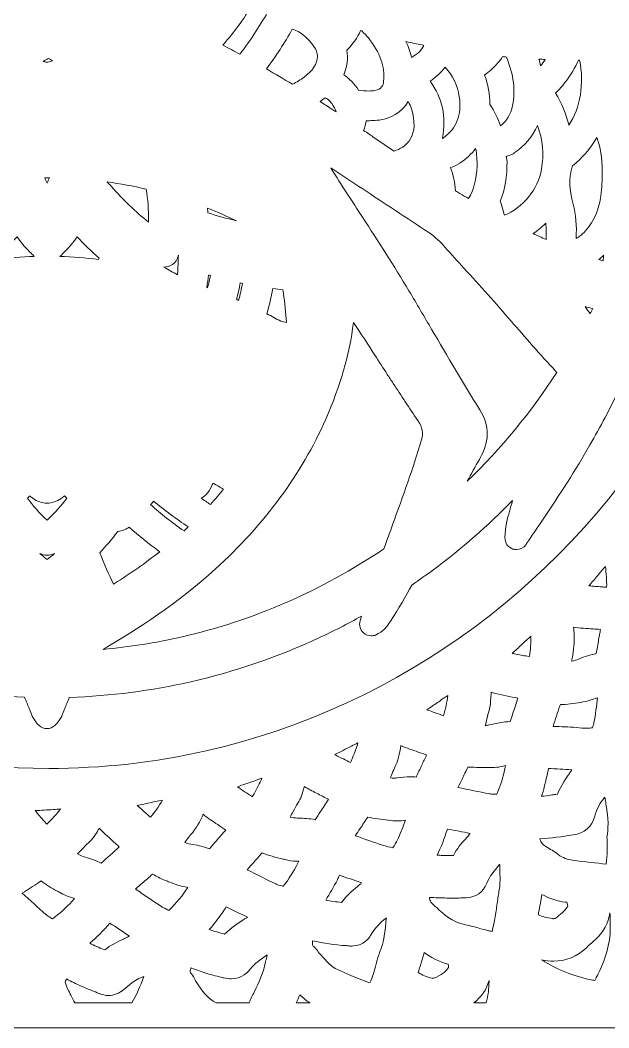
# Model space of a CAD drawing. Extents: x 140 to 2861, y -2860 to -140.
# Drawn here: x 1463 to 2279, y -2860 to -1464 of the extents above; entities that cross this region are included whole.
import ezdxf

# ---------------------------------------------------------------- set-up
doc = ezdxf.new("R2010")
doc.units = 0
doc.header["$MEASUREMENT"] = 0
doc.layers.add('Layer 1', color=7, linetype='Continuous')

# ---------------------------------------------------------------- blocks, each defined once
blk = doc.blocks.new('block 2')
at = {"layer": 'Layer 1', "lineweight": 0}
blk.add_lwpolyline([(140.3, -139.6), (140.3, -2859.8), (2860.6, -2859.8), (2860.6, -139.6), (140.3, -139.6)], dxfattribs=at)
for points, knots in [([(1788.1, -1434.1), (1790.8, -1434.9), (1806.6, -1439.8), (1811.8, -1441.4), (1810.5, -1444.8), (1808.6, -1448.5), (1806.3, -1452.7), (1795.1, -1472.4), (1782.2, -1491.9), (1767.9, -1510.7), (1760, -1506.4), (1752.1, -1502.2), (1744.2, -1498.1), (1760.6, -1479.4), (1777, -1458.5), (1788.1, -1434.1)], [0, 0, 0, 0, 1, 1, 1, 2, 2, 2, 3, 3, 3, 4, 4, 4, 5, 5, 5, 5]), ([(1840.6, -1476.1), (1851.8, -1479.4), (1861.3, -1487), (1870.5, -1499.9), (1873.8, -1504.5), (1875.4, -1508.9), (1875.5, -1513.5), (1874.8, -1524.5), (1869.2, -1533.2), (1856.9, -1542.5), (1852.1, -1546.1), (1846.6, -1549.2), (1840.8, -1552.3), (1828.8, -1545.1), (1816.8, -1538), (1804.7, -1531.1), (1817.9, -1513.3), (1829.9, -1494.9), (1840.6, -1476.1)], [0, 0, 0, 0, 1, 1, 1, 2, 2, 2, 3, 3, 3, 4, 4, 4, 5, 5, 5, 6, 6, 6, 6]), ([(1916.2, -1505), (1924.4, -1497.1), (1930.8, -1488), (1935.3, -1477.9), (1935.9, -1478.1), (1936.4, -1478.2), (1937, -1478.4), (1940.5, -1481.7), (1943.4, -1484.9), (1946, -1488.1), (1962.4, -1508.7), (1969.2, -1527.7), (1967.2, -1548), (1966.6, -1554.6), (1964.4, -1558.8), (1955.2, -1560.9), (1952.7, -1561.4), (1949.9, -1561.7), (1946.6, -1561.7), (1942.3, -1561.7), (1937.7, -1561.2), (1932.8, -1560.7), (1932.7, -1560.7), (1932.6, -1560.7), (1932.5, -1560.7), (1926.9, -1551.8), (1920, -1544.6), (1911.9, -1539.2), (1916.6, -1528.2), (1918.1, -1516.8), (1916.2, -1505)], [0, 0, 0, 0, 1, 1, 1, 2, 2, 2, 3, 3, 3, 4, 4, 4, 5, 5, 5, 6, 6, 6, 7, 7, 7, 8, 8, 8, 9, 9, 9, 10, 10, 10, 10]), ([(2023.1, -1498.5), (2019.7, -1505.4), (2014, -1510.9), (2005.9, -1515.1), (2004, -1507.7), (2001.5, -1500.5), (1998.2, -1493.3), (2005.8, -1495), (2013.2, -1496.5), (2020.5, -1497.9), (2021.4, -1498.1), (2022.2, -1498.3), (2023.1, -1498.5)], [0, 0, 0, 0, 1, 1, 1, 2, 2, 2, 3, 3, 3, 4, 4, 4, 4]), ([(1501.7, -1521.9), (1501.7, -1521.9), (1501.7, -1521.9), (1501.6, -1521.9), (1501.6, -1521.9), (1501.5, -1521.9), (1501.3, -1521.9), (1501.3, -1521.9), (1501, -1521.9), (1501, -1521.9), (1500.8, -1521.9), (1500.6, -1521.9), (1500.4, -1521.9), (1500.3, -1521.9), (1500.1, -1521.9), (1499.9, -1521.9), (1499.9, -1521.9), (1499.6, -1521.9), (1499.6, -1521.9), (1499.4, -1521.9), (1499.3, -1521.9), (1499.2, -1521.9), (1499.2, -1521.9), (1499.2, -1521.9), (1499.2, -1521.9), (1497.9, -1521.5), (1496.6, -1521), (1495.3, -1520.6), (1497.6, -1519.2), (1499.9, -1517.8), (1502.3, -1516.5), (1504.2, -1517.6), (1506.1, -1518.7), (1508, -1519.8), (1505.9, -1520.5), (1503.8, -1521.2), (1501.7, -1521.9)], [0, 0, 0, 0, 1, 1, 1, 2, 2, 2, 3, 3, 3, 4, 4, 4, 5, 5, 5, 6, 6, 6, 7, 7, 7, 8, 8, 8, 9, 9, 9, 10, 10, 10, 11, 11, 11, 12, 12, 12, 12]), ([(2125, -1523.3), (2127.6, -1520.4), (2129.9, -1517.3), (2132.2, -1514.1), (2133.9, -1514.3), (2135.7, -1514.4), (2137.4, -1514.6), (2147.6, -1539.6), (2150.3, -1561.1), (2145.9, -1581.7), (2143.3, -1594.1), (2137.8, -1603.4), (2129.2, -1610), (2125.7, -1599.7), (2120.7, -1589.8), (2114.5, -1580.2), (2114.6, -1566.3), (2112.1, -1552.6), (2107, -1539.5), (2113.3, -1535.3), (2119.2, -1529.9), (2125, -1523.3)], [0, 0, 0, 0, 1, 1, 1, 2, 2, 2, 3, 3, 3, 4, 4, 4, 5, 5, 5, 6, 6, 6, 7, 7, 7, 7]), ([(2191.2, -1518), (2189.2, -1521.2), (2187.1, -1524.2), (2184.9, -1526.9), (2184.2, -1523.8), (2183.4, -1520.7), (2182.5, -1517.6), (2185.4, -1517.7), (2188.3, -1517.9), (2191.2, -1518)], [0, 0, 0, 0, 1, 1, 1, 2, 2, 2, 3, 3, 3, 3]), ([(2219.9, -1548.3), (2226.7, -1539.2), (2232.5, -1529.3), (2237.2, -1519), (2237.2, -1519), (2238.8, -1519), (2238.8, -1519), (2245.6, -1551.4), (2239.9, -1584.9), (2224.1, -1609.2), (2220.1, -1593.8), (2213.9, -1578.8), (2205.6, -1564.5), (2210.6, -1559.8), (2215.3, -1554.4), (2219.9, -1548.3)], [0, 0, 0, 0, 1, 1, 1, 2, 2, 2, 3, 3, 3, 4, 4, 4, 5, 5, 5, 5]), ([(2031.6, -1548.1), (2039.7, -1542.7), (2046.6, -1536.2), (2052.4, -1528.6), (2063.2, -1540.3), (2069.8, -1554.1), (2072.1, -1569.7), (2075.8, -1594.8), (2068.5, -1613.6), (2049.7, -1626.9), (2049.4, -1627.1), (2049.1, -1627.3), (2048.8, -1627.5), (2048.8, -1627.3), (2048.8, -1627.2), (2048.8, -1627.1), (2054.4, -1597.5), (2048.6, -1571), (2031.6, -1548.1)], [0, 0, 0, 0, 1, 1, 1, 2, 2, 2, 3, 3, 3, 4, 4, 4, 5, 5, 5, 6, 6, 6, 6]), ([(1886.1, -1571), (1888.2, -1571.9), (1891.7, -1574.2), (1895.4, -1579), (1898.4, -1583), (1900.3, -1587.2), (1901.3, -1590.7), (1899.2, -1589.4), (1897.2, -1588.1), (1895.2, -1586.7), (1889.9, -1583.2), (1884.6, -1579.8), (1879.2, -1576.3), (1881.6, -1574.6), (1883.9, -1572.8), (1886.1, -1571)], [0, 0, 0, 0, 1, 1, 1, 2, 2, 2, 3, 3, 3, 4, 4, 4, 5, 5, 5, 5]), ([(1943.2, -1602.8), (1944.6, -1602.8), (1946, -1602.8), (1947.4, -1602.8), (1953.8, -1602.8), (1962.2, -1602.5), (1971, -1599.7), (1981.3, -1596.4), (1993.3, -1589.8), (2001.2, -1576.4), (2003.1, -1579.5), (2004.6, -1582.9), (2005.8, -1586.5), (2011.1, -1603.4), (2010.5, -1617.9), (2004.2, -1628.5), (1998.6, -1637.8), (1989.6, -1642.5), (1981.6, -1644.9), (1972.5, -1638.8), (1963.4, -1632.6), (1954.3, -1626.5), (1949.4, -1623.1), (1944.5, -1619.8), (1939.5, -1616.4), (1941.3, -1611.9), (1942.6, -1607.3), (1943.2, -1602.8)], [0, 0, 0, 0, 1, 1, 1, 2, 2, 2, 3, 3, 3, 4, 4, 4, 5, 5, 5, 6, 6, 6, 7, 7, 7, 8, 8, 8, 9, 9, 9, 9]), ([(2138.3, -1658.7), (2138.2, -1656.9), (2137.9, -1655.2), (2137.4, -1653.6), (2137.2, -1653.1), (2137.1, -1652.6), (2137, -1652.3), (2137.5, -1652.1), (2138.3, -1651.9), (2139.2, -1651.7), (2139.3, -1651.7), (2139.3, -1651.7), (2139.4, -1651.7), (2143.7, -1650.8), (2146.7, -1648.6), (2148.1, -1647.6), (2148.1, -1647.6), (2148.2, -1647.5), (2148.2, -1647.5), (2162.8, -1637.8), (2173.7, -1625), (2180.6, -1609.3), (2187.7, -1629.2), (2189.5, -1649.3), (2186.2, -1670.1), (2181.7, -1697.5), (2159.5, -1724.3), (2134.6, -1733.9), (2132.8, -1727), (2130.9, -1720.4), (2129, -1714.4), (2135.5, -1698), (2138.5, -1680.3), (2138.3, -1658.7)], [0, 0, 0, 0, 1, 1, 1, 2, 2, 2, 3, 3, 3, 4, 4, 4, 5, 5, 5, 6, 6, 6, 7, 7, 7, 8, 8, 8, 9, 9, 9, 10, 10, 10, 11, 11, 11, 11]), ([(2229.9, -1718.4), (2224.3, -1697.7), (2223.8, -1682.9), (2228, -1668.7), (2228, -1668.7), (2228.1, -1668.6), (2228.1, -1668.6), (2228.4, -1667.5), (2228.8, -1666.2), (2229, -1665.5), (2242.4, -1654.9), (2253.4, -1642), (2262.7, -1626.2), (2263.2, -1627.6), (2263.8, -1629.1), (2264.3, -1630.5), (2269.5, -1645), (2270.1, -1660.8), (2270.3, -1678.5), (2270.2, -1679.9), (2270.2, -1681.4), (2270.1, -1682.9), (2270, -1687.6), (2269.8, -1693), (2269.4, -1698.2), (2267.4, -1723.3), (2260.1, -1741.7), (2246.6, -1756), (2242.6, -1760.2), (2238.5, -1763.6), (2234.1, -1766.1), (2235.1, -1748.4), (2233.7, -1732.7), (2229.9, -1718.4)], [0, 0, 0, 0, 1, 1, 1, 2, 2, 2, 3, 3, 3, 4, 4, 4, 5, 5, 5, 6, 6, 6, 7, 7, 7, 8, 8, 8, 9, 9, 9, 10, 10, 10, 11, 11, 11, 11]), ([(2085.3, -1651.9), (2088.8, -1648.7), (2091.9, -1645.1), (2094.8, -1641.3), (2096.4, -1649.3), (2097, -1657.5), (2096.7, -1665.9), (2096.1, -1683.8), (2092.2, -1698.6), (2084.9, -1710.7), (2080.9, -1708.4), (2076.9, -1706), (2073, -1703.7), (2070.9, -1702.5), (2068.8, -1701.2), (2066.8, -1700), (2066, -1689), (2063.8, -1678.3), (2060.1, -1667.9), (2068.8, -1664.8), (2077.1, -1659.5), (2085.3, -1651.9)], [0, 0, 0, 0, 1, 1, 1, 2, 2, 2, 3, 3, 3, 4, 4, 4, 5, 5, 5, 6, 6, 6, 7, 7, 7, 7]), ([(2099.9, -2072.2), (2109.6, -2055.2), (2118.4, -2032.1), (2100.5, -2003.3), (2077.8, -1966.8), (2055.6, -1929), (2034.1, -1892.5), (2023.7, -1874.8), (2013, -1856.5), (2002.3, -1838.5), (1981.7, -1803.9), (1959.4, -1769.7), (1937.9, -1736.7), (1923.6, -1714.6), (1908.7, -1691.9), (1894.6, -1669.3), (1894.4, -1668.9), (1894.2, -1668.6), (1894, -1668.3), (1908.8, -1678.1), (1923.7, -1687.8), (1938.2, -1697.4), (1968.2, -1717.2), (1999.2, -1737.6), (2029.7, -1757.7), (2038.8, -1763.6), (2046.4, -1771.6), (2052.7, -1778.5), (2061.3, -1788.1), (2069.9, -1797.6), (2078.5, -1807.1), (2100.3, -1831.2), (2122.9, -1856.2), (2144.5, -1881.1), (2162.7, -1902.1), (2184, -1926.5), (2205.7, -1949.9), (2206.3, -1950.5), (2206.8, -1951.1), (2207.3, -1951.6), (2171.7, -2006.7), (2130.1, -2057.2), (2083.1, -2102.5), (2088.6, -2092.4), (2094.2, -2082.2), (2099.9, -2072.2)], [0, 0, 0, 0, 1, 1, 1, 2, 2, 2, 3, 3, 3, 4, 4, 4, 5, 5, 5, 6, 6, 6, 7, 7, 7, 8, 8, 8, 9, 9, 9, 10, 10, 10, 11, 11, 11, 12, 12, 12, 13, 13, 13, 14, 14, 14, 15, 15, 15, 15]), ([(1497.5, -1682.1), (1497.9, -1682.1), (1498.3, -1682.2), (1498.7, -1682.2), (1499.3, -1682.2), (1499.9, -1682.2), (1500.4, -1682.2), (1501, -1682.2), (1501.6, -1682.2), (1502.2, -1682.2), (1502.6, -1682.2), (1503, -1682.1), (1503.4, -1682.1), (1503.4, -1682.1), (1503.8, -1682.1), (1503.8, -1682.1), (1502.8, -1684.7), (1501.7, -1687.1), (1500.6, -1689.5), (1499.5, -1687), (1498.4, -1684.6), (1497.4, -1682.1), (1497.4, -1682.1), (1497.5, -1682.1), (1497.5, -1682.1)], [0, 0, 0, 0, 1, 1, 1, 2, 2, 2, 3, 3, 3, 4, 4, 4, 5, 5, 5, 6, 6, 6, 7, 7, 7, 8, 8, 8, 8]), ([(1641.4, -1743.5), (1623.1, -1728.9), (1605.9, -1712.4), (1589.8, -1694), (1588.5, -1692.5), (1587.2, -1691.2), (1585.9, -1689.8), (1585.3, -1689.2), (1584.5, -1688.4), (1583.8, -1687.6), (1602, -1690.1), (1620.2, -1693.5), (1638.1, -1697.7), (1640.4, -1711.5), (1641.4, -1726.2), (1641.4, -1743.5)], [0, 0, 0, 0, 1, 1, 1, 2, 2, 2, 3, 3, 3, 4, 4, 4, 5, 5, 5, 5]), ([(1723.1, -1724.1), (1736.5, -1729.4), (1749.9, -1735.2), (1763.1, -1741.5), (1749.4, -1738.3), (1736.4, -1734.7), (1723.6, -1730.6), (1723.4, -1728.5), (1723.2, -1726.3), (1723.1, -1724.1)], [0, 0, 0, 0, 1, 1, 1, 2, 2, 2, 3, 3, 3, 3]), ([(2192.4, -1767.5), (2186.4, -1764.8), (2180.5, -1762.1), (2174.6, -1759.3), (2177.3, -1757.4), (2180, -1755.3), (2182.7, -1753.2), (2185.9, -1750.5), (2188.9, -1747.7), (2191.9, -1744.7), (2192.6, -1752.6), (2192.8, -1760.2), (2192.4, -1767.5)], [0, 0, 0, 0, 1, 1, 1, 2, 2, 2, 3, 3, 3, 4, 4, 4, 4]), ([(1458.9, -1763.7), (1465.4, -1772.6), (1471.7, -1780), (1478.4, -1786.6), (1479.9, -1788.1), (1481.4, -1789.6), (1482.9, -1791), (1465.1, -1791.5), (1447.2, -1792.9), (1429.4, -1795.2), (1429.1, -1794.6), (1428.7, -1794), (1428.4, -1793.3), (1439.7, -1783.6), (1449.8, -1773.8), (1458.9, -1763.7)], [0, 0, 0, 0, 1, 1, 1, 2, 2, 2, 3, 3, 3, 4, 4, 4, 5, 5, 5, 5]), ([(1522.6, -1786.9), (1529.5, -1780.1), (1536, -1772.5), (1542.4, -1763.8), (1551.5, -1773.9), (1561.6, -1783.7), (1572.9, -1793.4), (1572.6, -1794), (1572.2, -1794.6), (1571.8, -1795.2), (1554, -1793), (1536, -1791.5), (1518.3, -1791), (1519.7, -1789.7), (1521.1, -1788.3), (1522.6, -1786.9)], [0, 0, 0, 0, 1, 1, 1, 2, 2, 2, 3, 3, 3, 4, 4, 4, 5, 5, 5, 5]), ([(1662.6, -1805.7), (1670.5, -1805.7), (1679.7, -1801.2), (1682.6, -1789.1), (1682.5, -1797.7), (1682.1, -1806.3), (1681.5, -1814.9), (1681.5, -1815.3), (1681.4, -1815.8), (1681.4, -1816.2), (1675.4, -1813.2), (1669.2, -1809.7), (1662.6, -1805.7), (1662.6, -1805.7), (1662.6, -1805.7), (1662.6, -1805.7)], [0, 0, 0, 0, 1, 1, 1, 2, 2, 2, 3, 3, 3, 4, 4, 4, 5, 5, 5, 5]), ([(2272.2, -1789.4), (2272.1, -1791.9), (2271.8, -1794.4), (2271.5, -1796.9), (2269.5, -1796.3), (2267.5, -1795.7), (2265.6, -1795.2), (2267.8, -1793.4), (2270, -1791.4), (2272.2, -1789.4)], [0, 0, 0, 0, 1, 1, 1, 2, 2, 2, 3, 3, 3, 3]), ([(1721.9, -1834), (1723.1, -1827.8), (1723.7, -1821.9), (1724.2, -1816.7), (1725.1, -1816.9), (1726, -1817.2), (1727, -1817.5), (1726, -1822.7), (1724.7, -1828.3), (1723.1, -1834.4), (1722.7, -1834.3), (1722.3, -1834.1), (1721.9, -1834)], [0, 0, 0, 0, 1, 1, 1, 2, 2, 2, 3, 3, 3, 4, 4, 4, 4]), ([(1763.2, -1850.5), (1765.3, -1842.7), (1767, -1835.1), (1768.5, -1827.6), (1769.5, -1827.8), (1770.5, -1828), (1771.4, -1828.2), (1770, -1836), (1768.2, -1843.8), (1766.1, -1851.8), (1765.1, -1851.4), (1764.2, -1851), (1763.2, -1850.5)], [0, 0, 0, 0, 1, 1, 1, 2, 2, 2, 3, 3, 3, 4, 4, 4, 4]), ([(1832.5, -1882.6), (1829.9, -1882), (1827.2, -1881.4), (1824.5, -1880.7), (1818.3, -1877.2), (1811.9, -1873.8), (1805.3, -1870.4), (1808.7, -1858.7), (1811.5, -1847), (1813.6, -1835.5), (1818.4, -1836.2), (1823.1, -1836.8), (1827.6, -1837.4), (1829.8, -1850.5), (1830.9, -1863.7), (1832.1, -1877.6), (1832.1, -1877.6), (1832.2, -1878.5), (1832.2, -1878.5), (1832.3, -1879.9), (1832.4, -1881.2), (1832.5, -1882.6)], [0, 0, 0, 0, 1, 1, 1, 2, 2, 2, 3, 3, 3, 4, 4, 4, 5, 5, 5, 6, 6, 6, 7, 7, 7, 7]), ([(2246.4, -1860.4), (2249.9, -1861.4), (2253.4, -1862.3), (2257, -1863.3), (2255.9, -1865.6), (2254.8, -1867.8), (2253.7, -1870.1), (2251.3, -1866.9), (2248.8, -1863.6), (2246.4, -1860.4)], [0, 0, 0, 0, 1, 1, 1, 2, 2, 2, 3, 3, 3, 3]), ([(1721.3, -2475.9), (1650.1, -2492.2), (1576.6, -2500.4), (1502.8, -2500.4), (1275.7, -2500.4), (1053.5, -2423.1), (876.9, -2282.7), (747.7, -2179.9), (646.4, -2042.8), (583, -1885.2), (585.7, -1885.2), (588.3, -1885.3), (590.9, -1885.3), (617.9, -1885.3), (644.5, -1883.1), (669.9, -1878.9), (675.2, -1878), (680.4, -1877.1), (685.6, -1876.1), (692.5, -1891.8), (699.9, -1907.3), (707.5, -1922.2), (707.6, -1922.4), (707.8, -1922.7), (707.9, -1923), (699.1, -1938.7), (698.6, -1956), (706.5, -1973.4), (718.9, -2001.1), (733.6, -2027.6), (747.7, -2052.2), (767.4, -2086.8), (788.7, -2119.4), (814.5, -2157.9), (821.8, -2168.7), (829, -2179.4), (836.3, -2190.1), (839.3, -2194.6), (844.3, -2197.2), (849.5, -2197.2), (851.2, -2197.2), (852.9, -2196.9), (854.5, -2196.4), (861.3, -2194.2), (865.8, -2187.7), (865.5, -2180.6), (865.1, -2166.2), (861.9, -2153.6), (859.3, -2144.2), (858, -2139.5), (856.6, -2134.7), (855.1, -2129.9), (881.3, -2157.1), (909.3, -2182.6), (938.8, -2206.1), (956.9, -2220.4), (975.9, -2234.4), (995.3, -2247.4), (1003, -2261.6), (1012.9, -2279.3), (1024.1, -2296.3), (1024.4, -2296.7), (1024.6, -2297.1), (1024.9, -2297.5), (1028.3, -2302.9), (1033.6, -2310.9), (1045.1, -2315.5), (1047, -2316.2), (1049, -2316.6), (1051, -2316.6), (1054.9, -2316.6), (1058.8, -2315.1), (1061.8, -2312.4), (1066.4, -2308.2), (1068.1, -2301.8), (1066.3, -2295.9), (1065.6, -2293.7), (1065, -2291.6), (1064.3, -2289.6), (1079.4, -2297.9), (1094.7, -2305.7), (1110.1, -2313.1), (1170.4, -2341.9), (1234.1, -2364.2), (1299.5, -2379.2), (1355.2, -2392), (1412.4, -2399.6), (1469.5, -2401.7), (1471.7, -2407.5), (1473.9, -2412.9), (1476, -2418.1), (1476.4, -2419), (1476.7, -2419.8), (1477, -2420.7), (1479.2, -2426.4), (1482.1, -2434.1), (1489.7, -2441), (1492.8, -2443.7), (1496.6, -2445.1), (1500.4, -2445.1), (1504.3, -2445.1), (1508.1, -2443.7), (1511.2, -2441), (1518.8, -2434.1), (1521.7, -2426.4), (1523.9, -2420.7), (1524.2, -2419.8), (1524.5, -2419), (1524.9, -2418.1), (1527, -2412.9), (1529.1, -2407.6), (1531.4, -2401.9), (1588.4, -2400.1), (1645.1, -2392.8), (1700.1, -2380.2), (1760.8, -2366.4), (1820.4, -2346), (1877.4, -2319.5), (1897.3, -2310.2), (1917.2, -2300.1), (1936.7, -2289.2), (1936, -2291.4), (1935.3, -2293.6), (1934.6, -2295.9), (1932.8, -2301.8), (1934.5, -2308.2), (1939.1, -2312.4), (1942.1, -2315.1), (1946, -2316.6), (1949.9, -2316.6), (1951.9, -2316.6), (1953.9, -2316.2), (1955.8, -2315.5), (1967.3, -2310.9), (1972.5, -2302.8), (1976, -2297.5), (1976.3, -2297.1), (1976.5, -2296.7), (1976.8, -2296.3), (1988.2, -2279), (1998, -2261.5), (2006.2, -2246.3), (2016.7, -2239.1), (2027, -2231.9), (2036.8, -2224.6), (2075.5, -2195.8), (2112.1, -2163.9), (2145.9, -2129.3), (2144.4, -2134.3), (2143, -2139.3), (2141.6, -2144.2), (2138.9, -2153.6), (2135.8, -2166.2), (2135.4, -2180.6), (2135.1, -2187.7), (2139.6, -2194.2), (2146.4, -2196.4), (2148, -2196.9), (2149.7, -2197.2), (2151.3, -2197.2), (2156.6, -2197.2), (2161.6, -2194.6), (2164.6, -2190.1), (2164.6, -2190.1), (2165.5, -2188.8), (2165.5, -2188.8), (2172.4, -2178.5), (2179.4, -2168.2), (2186.4, -2157.9), (2212.2, -2119.4), (2233.5, -2086.8), (2253.2, -2052.2), (2267.2, -2027.6), (2282, -2001.1), (2294.4, -1973.5), (2301.5, -1957.7), (2301.8, -1942.1), (2295.3, -1927.6), (2304.3, -1911), (2312.8, -1894.1), (2320.7, -1877.1), (2324.1, -1877.7), (2327.6, -1878.3), (2331, -1878.9), (2356.4, -1883.1), (2383, -1885.3), (2410, -1885.3), (2414.7, -1885.3), (2419.5, -1885.2), (2424.4, -1885.1), (2408, -1924), (2388.9, -1962.1), (2367.6, -1998.7), (2226.8, -2240.4), (1991.2, -2414.4), (1721.3, -2475.9)], [0, 0, 0, 0, 1, 1, 1, 2, 2, 2, 3, 3, 3, 4, 4, 4, 5, 5, 5, 6, 6, 6, 7, 7, 7, 8, 8, 8, 9, 9, 9, 10, 10, 10, 11, 11, 11, 12, 12, 12, 13, 13, 13, 14, 14, 14, 15, 15, 15, 16, 16, 16, 17, 17, 17, 18, 18, 18, 19, 19, 19, 20, 20, 20, 21, 21, 21, 22, 22, 22, 23, 23, 23, 24, 24, 24, 25, 25, 25, 26, 26, 26, 27, 27, 27, 28, 28, 28, 29, 29, 29, 30, 30, 30, 31, 31, 31, 32, 32, 32, 33, 33, 33, 34, 34, 34, 35, 35, 35, 36, 36, 36, 37, 37, 37, 38, 38, 38, 39, 39, 39, 40, 40, 40, 41, 41, 41, 42, 42, 42, 43, 43, 43, 44, 44, 44, 45, 45, 45, 46, 46, 46, 47, 47, 47, 48, 48, 48, 49, 49, 49, 50, 50, 50, 51, 51, 51, 52, 52, 52, 53, 53, 53, 54, 54, 54, 55, 55, 55, 56, 56, 56, 57, 57, 57, 58, 58, 58, 59, 59, 59, 60, 60, 60, 61, 61, 61, 62, 62, 62, 63, 63, 63, 64, 64, 64, 65, 65, 65, 65]), ([(1733.5, -2224.4), (1802.8, -2161.3), (1853, -2093.2), (1887, -2016.4), (1907.1, -1970.8), (1919.8, -1926.8), (1925.4, -1882.4), (1935.6, -1897.5), (1945.5, -1912.9), (1955.1, -1927.9), (1960.7, -1936.5), (1966.5, -1945.5), (1972.2, -1954.3), (1975, -1958.5), (1977.7, -1962.7), (1980.5, -1966.9), (1991.5, -1983.8), (2002.9, -2001.2), (2014.5, -2018.3), (2021.2, -2028.3), (2022.7, -2035.6), (2019.8, -2045.2), (2008.1, -2084.4), (1993.8, -2123.6), (1980.1, -2161.5), (1976, -2172.8), (1971.7, -2184.5), (1967.6, -2196), (1881.2, -2254.3), (1786.5, -2295.5), (1686, -2318.4), (1650.8, -2326.4), (1614.8, -2332.1), (1578.5, -2335.4), (1625, -2307.8), (1682.5, -2270.9), (1733.5, -2224.4)], [0, 0, 0, 0, 1, 1, 1, 2, 2, 2, 3, 3, 3, 4, 4, 4, 5, 5, 5, 6, 6, 6, 7, 7, 7, 8, 8, 8, 9, 9, 9, 10, 10, 10, 11, 11, 11, 12, 12, 12, 12]), ([(1728.7, -2109.4), (1729.4, -2108), (1730, -2106.5), (1730.7, -2105), (1735.7, -2108.1), (1740.6, -2110.9), (1745.3, -2113.3), (1739.4, -2120.5), (1733.3, -2127.6), (1727, -2134.6), (1722.7, -2131.7), (1718.3, -2128.8), (1714, -2125.9), (1719.3, -2123.4), (1724.7, -2118.6), (1728.7, -2109.4)], [0, 0, 0, 0, 1, 1, 1, 2, 2, 2, 3, 3, 3, 4, 4, 4, 5, 5, 5, 5]), ([(1500.6, -2156.4), (1489.9, -2146.7), (1480.8, -2135.8), (1473.4, -2126), (1474.4, -2124.9), (1475.4, -2123.8), (1476.4, -2122.7), (1477.8, -2123.8), (1479.2, -2124.9), (1480.7, -2126), (1487, -2130.5), (1493.7, -2132.8), (1500.6, -2132.8), (1507.3, -2132.8), (1513.9, -2130.6), (1520.2, -2126.2), (1521.8, -2125.1), (1523.4, -2123.9), (1524.9, -2122.7), (1525.9, -2123.8), (1526.9, -2124.9), (1527.9, -2126), (1520.4, -2135.8), (1511.3, -2146.7), (1500.6, -2156.4)], [0, 0, 0, 0, 1, 1, 1, 2, 2, 2, 3, 3, 3, 4, 4, 4, 5, 5, 5, 6, 6, 6, 7, 7, 7, 8, 8, 8, 8]), ([(1648.2, -2130), (1663.6, -2142.7), (1679.8, -2154.6), (1696.4, -2165.8), (1694.4, -2167.6), (1692.5, -2169.5), (1690.5, -2171.3), (1673.6, -2159.6), (1658.3, -2147.6), (1644.1, -2134.8), (1645.5, -2133.3), (1646.8, -2131.7), (1648.2, -2130)], [0, 0, 0, 0, 1, 1, 1, 2, 2, 2, 3, 3, 3, 4, 4, 4, 4]), ([(1598.5, -2171.9), (1605.3, -2171.5), (1610.7, -2168.8), (1614.6, -2166), (1627.7, -2178.1), (1641.4, -2189.2), (1655.5, -2199.2), (1655.9, -2199.5), (1656.3, -2199.8), (1656.7, -2200.1), (1637.2, -2215.5), (1616.2, -2230.3), (1594, -2244.1), (1593.6, -2244.4), (1593.2, -2244.7), (1592.8, -2244.9), (1586.1, -2231.6), (1579.8, -2217.3), (1573.6, -2201.5), (1581.9, -2192.8), (1590.7, -2183), (1598.5, -2171.9)], [0, 0, 0, 0, 1, 1, 1, 2, 2, 2, 3, 3, 3, 4, 4, 4, 5, 5, 5, 6, 6, 6, 7, 7, 7, 7]), ([(1500.6, -2204.9), (1504.1, -2204.9), (1507.6, -2204.1), (1511, -2202.5), (1507.5, -2205.5), (1504.1, -2208.3), (1500.7, -2211), (1497.3, -2208.3), (1494, -2205.5), (1490.7, -2202.7), (1493.9, -2204.2), (1497.2, -2204.9), (1500.6, -2204.9)], [0, 0, 0, 0, 1, 1, 1, 2, 2, 2, 3, 3, 3, 4, 4, 4, 4]), ([(2276.4, -2249.2), (2275.6, -2249.2), (2272.8, -2249.2), (2272.2, -2249.2), (2271.5, -2249), (2270.8, -2248.9), (2270.1, -2248.9), (2266.8, -2248.6), (2263.5, -2248.3), (2260.2, -2248.1), (2257.5, -2247.8), (2254.7, -2247.6), (2251.9, -2247.4), (2256.1, -2242.6), (2260.1, -2237.8), (2264, -2233), (2267.6, -2228.7), (2271.1, -2224.5), (2274.6, -2220.4), (2276, -2230.3), (2276.6, -2239.8), (2276.4, -2249.2)], [0, 0, 0, 0, 1, 1, 1, 2, 2, 2, 3, 3, 3, 4, 4, 4, 5, 5, 5, 6, 6, 6, 7, 7, 7, 7]), ([(2171.5, -2317), (2171.5, -2326.1), (2170.8, -2335.5), (2169.3, -2345.4), (2166.1, -2344.8), (2162.8, -2344.3), (2159.7, -2343.7), (2154.8, -2342.9), (2149.9, -2342), (2145.2, -2341.1), (2150, -2336.9), (2154.6, -2332.6), (2159.1, -2328.4), (2163.2, -2324.6), (2167, -2321), (2171, -2317.5), (2171.1, -2317.3), (2171.3, -2317.2), (2171.5, -2317)], [0, 0, 0, 0, 1, 1, 1, 2, 2, 2, 3, 3, 3, 4, 4, 4, 5, 5, 5, 6, 6, 6, 6]), ([(2231.3, -2312.9), (2231.1, -2310.1), (2230.8, -2307.4), (2230.5, -2304.8), (2239.6, -2306), (2248.7, -2306.5), (2257.5, -2307.1), (2261, -2307.3), (2264.5, -2307.5), (2267.8, -2307.8), (2267.6, -2309), (2267.4, -2310.3), (2267.2, -2311.6), (2266.8, -2313.7), (2266.4, -2315.7), (2266, -2317.8), (2266, -2317.8), (2265.3, -2322.1), (2265.3, -2322.1), (2264.2, -2328.5), (2263, -2334.9), (2261.9, -2341.3), (2254.4, -2342.9), (2246, -2345.2), (2237.6, -2349), (2234.9, -2350.3), (2231.7, -2351), (2228.1, -2351.6), (2228.2, -2350.2), (2228.4, -2348.9), (2228.7, -2347.5), (2230.3, -2336.5), (2232, -2325.1), (2231.3, -2312.9)], [0, 0, 0, 0, 1, 1, 1, 2, 2, 2, 3, 3, 3, 4, 4, 4, 5, 5, 5, 6, 6, 6, 7, 7, 7, 8, 8, 8, 9, 9, 9, 10, 10, 10, 11, 11, 11, 11]), ([(2056.1, -2399.3), (2054.9, -2408.9), (2053, -2418.2), (2050.4, -2427.3), (2050.4, -2427.3), (2050.4, -2427.4), (2050.4, -2427.4), (2042.5, -2424.7), (2034.7, -2421.9), (2027.2, -2419.2), (2032.1, -2415.9), (2037, -2412.5), (2041.7, -2409.2), (2046.7, -2405.8), (2051.3, -2402.5), (2056.1, -2399.3)], [0, 0, 0, 0, 1, 1, 1, 2, 2, 2, 3, 3, 3, 4, 4, 4, 5, 5, 5, 5]), ([(2142.8, -2435.3), (2132.3, -2435.9), (2122.3, -2438.2), (2113.4, -2440.2), (2112, -2440.6), (2110.2, -2440.7), (2108.1, -2440.9), (2109, -2437.8), (2109.6, -2434.8), (2110.3, -2431.8), (2111.3, -2427.6), (2112.2, -2423.8), (2113.3, -2420.1), (2115.2, -2413.9), (2115.5, -2407.8), (2115.8, -2402.4), (2115.9, -2401), (2115.9, -2399.6), (2116.1, -2398.2), (2116.1, -2397.1), (2116.2, -2396), (2116.3, -2394.9), (2127.4, -2397.9), (2138.6, -2400.1), (2149.4, -2402.2), (2150.7, -2402.5), (2152, -2402.7), (2153.2, -2403), (2152, -2407), (2150.7, -2411), (2149.4, -2415), (2147.2, -2421.8), (2145, -2428.5), (2142.8, -2435.3)], [0, 0, 0, 0, 1, 1, 1, 2, 2, 2, 3, 3, 3, 4, 4, 4, 5, 5, 5, 6, 6, 6, 7, 7, 7, 8, 8, 8, 9, 9, 9, 10, 10, 10, 11, 11, 11, 11]), ([(2263.5, -2402.5), (2262.6, -2413.9), (2261, -2425.6), (2258.8, -2437.3), (2258.7, -2438.2), (2258.2, -2439.6), (2257.8, -2441), (2257.5, -2442), (2257.2, -2443), (2256.9, -2444.1), (2255.6, -2444.2), (2254.3, -2444.3), (2253, -2444.4), (2250.3, -2444.6), (2247.8, -2444.8), (2245.5, -2444.8), (2244.4, -2444.8), (2243.4, -2444.8), (2242.5, -2444.7), (2231.7, -2443.2), (2221, -2442.8), (2210.7, -2442.4), (2207.8, -2442.3), (2204.9, -2442.2), (2202.1, -2442.1), (2205.1, -2432.6), (2208.3, -2423.1), (2211.5, -2413.8), (2211.5, -2413.8), (2212.2, -2411.9), (2212.2, -2411.9), (2221.1, -2411.7), (2230.5, -2410.7), (2240.6, -2408.9), (2248.6, -2407.4), (2256.1, -2405.3), (2263.5, -2402.5)], [0, 0, 0, 0, 1, 1, 1, 2, 2, 2, 3, 3, 3, 4, 4, 4, 5, 5, 5, 6, 6, 6, 7, 7, 7, 8, 8, 8, 9, 9, 9, 10, 10, 10, 11, 11, 11, 12, 12, 12, 12]), ([(1899.5, -2481.2), (1907.4, -2477.4), (1915.1, -2473.4), (1922.7, -2469.5), (1925.6, -2468), (1928.5, -2466.5), (1931.4, -2465), (1929.8, -2471.7), (1927, -2478.5), (1924.1, -2485.5), (1923.2, -2487.7), (1922.3, -2489.9), (1921.4, -2492.2), (1915, -2489.1), (1908.2, -2485.7), (1900.5, -2481.7), (1900.1, -2481.5), (1899.8, -2481.4), (1899.5, -2481.2)], [0, 0, 0, 0, 1, 1, 1, 2, 2, 2, 3, 3, 3, 4, 4, 4, 5, 5, 5, 6, 6, 6, 6]), ([(1986.6, -2513.5), (1984.9, -2513.7), (1983.1, -2513.8), (1981.3, -2513.8), (1979.8, -2513.8), (1978.2, -2513.8), (1976.6, -2513.6), (1977.1, -2512.3), (1977.6, -2511.1), (1978.1, -2509.9), (1979.5, -2506.3), (1980.8, -2503), (1982.2, -2499.9), (1986.8, -2490.1), (1989.7, -2479.9), (1991, -2468.8), (1999.1, -2472.3), (2007.2, -2475), (2015.1, -2477.7), (2019.1, -2479), (2023, -2480.3), (2026.8, -2481.7), (2024.6, -2486.4), (2022.3, -2491.1), (2020.1, -2495.7), (2017.5, -2501.2), (2014.9, -2506.7), (2012.2, -2512.3), (2009.8, -2512.1), (2007.3, -2511.9), (2004.6, -2511.9), (1998, -2511.9), (1991.5, -2512.8), (1986.6, -2513.5)], [0, 0, 0, 0, 1, 1, 1, 2, 2, 2, 3, 3, 3, 4, 4, 4, 5, 5, 5, 6, 6, 6, 7, 7, 7, 8, 8, 8, 9, 9, 9, 10, 10, 10, 11, 11, 11, 11]), ([(2134.4, -2504.9), (2131.4, -2517.3), (2128.1, -2527.2), (2124.1, -2535.9), (2122.9, -2535.9), (2121.8, -2535.9), (2120.8, -2535.9), (2118.1, -2535.9), (2115.5, -2535.9), (2113.7, -2535.5), (2099.4, -2532.8), (2085.2, -2529.9), (2070.2, -2526.8), (2072.1, -2522.9), (2074.1, -2518.9), (2076, -2515.1), (2078.6, -2509.7), (2081.4, -2504.1), (2084.1, -2498.5), (2091.9, -2498.8), (2099.9, -2499.2), (2108, -2499.3), (2109.5, -2499.3), (2111, -2499.3), (2112.6, -2499.3), (2120, -2499.3), (2127.9, -2498.9), (2136.1, -2496.4), (2135.6, -2499.3), (2135, -2502.1), (2134.4, -2504.9)], [0, 0, 0, 0, 1, 1, 1, 2, 2, 2, 3, 3, 3, 4, 4, 4, 5, 5, 5, 6, 6, 6, 7, 7, 7, 8, 8, 8, 9, 9, 9, 10, 10, 10, 10]), ([(2228.1, -2502.2), (2227.7, -2502.9), (2227.3, -2503.5), (2226.9, -2504.1), (2220.5, -2513.4), (2213.3, -2523.8), (2208.2, -2536.1), (2205.5, -2536.5), (2202.8, -2536.8), (2200.3, -2537.2), (2195.2, -2538), (2190.4, -2538.7), (2186.2, -2538.8), (2190.5, -2525.8), (2193.3, -2512.8), (2195.6, -2500.4), (2206.3, -2501), (2217.2, -2501.6), (2228.1, -2502.2)], [0, 0, 0, 0, 1, 1, 1, 2, 2, 2, 3, 3, 3, 4, 4, 4, 5, 5, 5, 6, 6, 6, 6]), ([(1798.4, -2513.9), (1795.4, -2521.1), (1791.5, -2528.1), (1787.6, -2535.4), (1787.6, -2535.4), (1785.9, -2538.4), (1785.9, -2538.4), (1785.7, -2538.8), (1785.5, -2539.2), (1785.3, -2539.6), (1777.8, -2535), (1770.7, -2530.2), (1764.6, -2525.7), (1772.3, -2523.2), (1779.8, -2520.5), (1787.2, -2517.9), (1790.9, -2516.6), (1794.7, -2515.2), (1798.4, -2513.9)], [0, 0, 0, 0, 1, 1, 1, 2, 2, 2, 3, 3, 3, 4, 4, 4, 5, 5, 5, 6, 6, 6, 6]), ([(1890.9, -2543.2), (1887.2, -2548.9), (1883.4, -2554.6), (1879.7, -2560.2), (1877.3, -2564), (1874.8, -2567.7), (1872.4, -2571.5), (1864.2, -2569.7), (1856.2, -2569.5), (1849, -2569.3), (1849, -2569.3), (1847.4, -2569.2), (1847.4, -2569.2), (1844.1, -2569.1), (1840.7, -2568.6), (1837.4, -2567.9), (1839, -2565.2), (1840.4, -2562.5), (1841.8, -2559.9), (1844, -2555.8), (1846, -2552), (1848.3, -2548.5), (1852.6, -2542), (1854.5, -2535), (1856.2, -2528.8), (1856.4, -2528.1), (1856.6, -2527.4), (1856.8, -2526.7), (1856.8, -2526.7), (1857.1, -2525.8), (1857.2, -2525.5), (1859.9, -2527), (1862.6, -2528.6), (1865.4, -2530.1), (1871.2, -2533.2), (1877, -2536.1), (1882.6, -2539), (1885.3, -2540.4), (1888.1, -2541.8), (1890.9, -2543.2)], [0, 0, 0, 0, 1, 1, 1, 2, 2, 2, 3, 3, 3, 4, 4, 4, 5, 5, 5, 6, 6, 6, 7, 7, 7, 8, 8, 8, 9, 9, 9, 10, 10, 10, 11, 11, 11, 12, 12, 12, 13, 13, 13, 13]), ([(2276.9, -2597.8), (2277.7, -2608.3), (2277.4, -2619.9), (2275.8, -2633), (2262.8, -2631.5), (2245.9, -2629.7), (2229.2, -2627.6), (2222.2, -2626.8), (2215.7, -2624.2), (2209.3, -2619.7), (2209.3, -2619.7), (2208.9, -2619.4), (2208.9, -2619.4), (2203.6, -2615.7), (2198.1, -2611.9), (2192.2, -2608.7), (2188.1, -2606.4), (2185.2, -2603.7), (2183.7, -2598), (2199.5, -2597), (2215, -2594.8), (2229.6, -2592.6), (2245.8, -2590.1), (2255.7, -2581.5), (2260, -2566.4), (2262.9, -2556.3), (2267.3, -2547.8), (2273.1, -2541.2), (2273.5, -2540.8), (2273.8, -2540.4), (2274.1, -2540), (2274.5, -2543.3), (2275, -2546.6), (2275.5, -2549.8), (2276.4, -2556.3), (2277.3, -2562.3), (2277.9, -2568.4), (2278.7, -2576.6), (2278.4, -2585), (2277, -2594), (2276.8, -2595.3), (2276.8, -2596.5), (2276.9, -2597.8)], [0, 0, 0, 0, 1, 1, 1, 2, 2, 2, 3, 3, 3, 4, 4, 4, 5, 5, 5, 6, 6, 6, 7, 7, 7, 8, 8, 8, 9, 9, 9, 10, 10, 10, 11, 11, 11, 12, 12, 12, 13, 13, 13, 14, 14, 14, 14]), ([(1640.4, -2548.6), (1647.3, -2547), (1653.9, -2545.6), (1660.5, -2544.5), (1655.4, -2553.3), (1649.9, -2561), (1643.9, -2568), (1642.1, -2566.4), (1640.4, -2564.8), (1638.6, -2563.3), (1634.2, -2559.4), (1629.9, -2555.6), (1625.7, -2551.7), (1630.7, -2550.8), (1635.6, -2549.7), (1640.4, -2548.6)], [0, 0, 0, 0, 1, 1, 1, 2, 2, 2, 3, 3, 3, 4, 4, 4, 5, 5, 5, 5]), ([(1519.3, -2556.6), (1513.5, -2564.1), (1507.1, -2571.1), (1500.1, -2577.6), (1499.1, -2576.4), (1498, -2575.2), (1497, -2574.1), (1492.5, -2568.9), (1488.1, -2563.9), (1483.9, -2558.8), (1492.5, -2558.5), (1500.9, -2557.9), (1509.2, -2557.3), (1512.5, -2557), (1515.9, -2556.8), (1519.3, -2556.6)], [0, 0, 0, 0, 1, 1, 1, 2, 2, 2, 3, 3, 3, 4, 4, 4, 5, 5, 5, 5]), ([(1725.9, -2611.6), (1718.4, -2609), (1710.6, -2607.1), (1702.6, -2605.9), (1699.1, -2605.4), (1695.4, -2604.5), (1691.4, -2603), (1692.1, -2602.1), (1692.8, -2601.3), (1693.4, -2600.4), (1695.5, -2597.6), (1697.6, -2594.9), (1699.6, -2592.5), (1707.5, -2583.1), (1713.2, -2573.7), (1716.9, -2563.9), (1723.6, -2569.2), (1730.5, -2573.8), (1737.3, -2578.3), (1741, -2580.8), (1744.7, -2583.3), (1748.2, -2585.8), (1743.8, -2590.8), (1739.4, -2595.9), (1735, -2601), (1732, -2604.5), (1728.9, -2608.1), (1725.9, -2611.6)], [0, 0, 0, 0, 1, 1, 1, 2, 2, 2, 3, 3, 3, 4, 4, 4, 5, 5, 5, 6, 6, 6, 7, 7, 7, 8, 8, 8, 9, 9, 9, 9]), ([(1927.9, -2593.6), (1930.1, -2590.3), (1932.4, -2586.9), (1934.6, -2583.6), (1938.1, -2578.5), (1941.7, -2573.2), (1945.2, -2567.7), (1954.6, -2570), (1964.1, -2571.1), (1973, -2572.1), (1973, -2572.1), (1974.1, -2572.2), (1974.1, -2572.2), (1978, -2572.7), (1982.1, -2573.1), (1986.5, -2573.1), (1990.3, -2573.1), (1993.9, -2572.8), (1997.3, -2572.1), (1995.8, -2576.5), (1994.2, -2581.1), (1992.3, -2585.5), (1992.3, -2585.5), (1991.6, -2587.2), (1991.6, -2587.2), (1988.1, -2595.6), (1984.7, -2603.6), (1980.1, -2610.2), (1975.4, -2609.8), (1970.5, -2608.2), (1965.7, -2606.7), (1953.2, -2602.6), (1940.5, -2598.1), (1928.1, -2593.7), (1928.1, -2593.7), (1928, -2593.7), (1927.9, -2593.6)], [0, 0, 0, 0, 1, 1, 1, 2, 2, 2, 3, 3, 3, 4, 4, 4, 5, 5, 5, 6, 6, 6, 7, 7, 7, 8, 8, 8, 9, 9, 9, 10, 10, 10, 11, 11, 11, 12, 12, 12, 12]), ([(1548.7, -2612.7), (1551.9, -2609.3), (1554.9, -2606.1), (1558, -2603.5), (1564.4, -2598), (1568.2, -2591.4), (1571.6, -2585.6), (1572.1, -2584.8), (1572.6, -2583.9), (1573, -2583.2), (1580.3, -2590.8), (1588, -2597.7), (1595.5, -2604.4), (1597.2, -2606), (1599, -2607.6), (1600.7, -2609.1), (1592.3, -2616.7), (1583.9, -2624.2), (1575.5, -2631.7), (1568.9, -2628.2), (1561.6, -2625.4), (1553.5, -2623.2), (1549.9, -2622.2), (1546.4, -2620.7), (1542.8, -2618.8), (1544.9, -2616.7), (1546.8, -2614.7), (1548.7, -2612.7)], [0, 0, 0, 0, 1, 1, 1, 2, 2, 2, 3, 3, 3, 4, 4, 4, 5, 5, 5, 6, 6, 6, 7, 7, 7, 8, 8, 8, 9, 9, 9, 9]), ([(2083.1, -2595.4), (2082.4, -2596.2), (2081.7, -2597), (2081, -2597.8), (2075.2, -2604.2), (2068.6, -2611.5), (2064, -2621), (2064, -2621), (2063.7, -2621), (2063.7, -2621), (2062.2, -2621), (2060.5, -2620.9), (2058.6, -2620.9), (2057.2, -2620.9), (2055.9, -2621), (2054.7, -2621), (2053.9, -2621), (2053.1, -2621), (2052.4, -2621), (2051.2, -2620.9), (2050, -2620.9), (2048.8, -2620.9), (2046.2, -2620.8), (2043.7, -2620.7), (2041.4, -2620.6), (2046.7, -2609.4), (2051.8, -2597.4), (2055.6, -2584.4), (2066.1, -2586.3), (2076.5, -2588.3), (2087.4, -2590.4), (2086, -2592.1), (2084.6, -2593.8), (2083.1, -2595.4)], [0, 0, 0, 0, 1, 1, 1, 2, 2, 2, 3, 3, 3, 4, 4, 4, 5, 5, 5, 6, 6, 6, 7, 7, 7, 8, 8, 8, 9, 9, 9, 10, 10, 10, 11, 11, 11, 11]), ([(1786.6, -2631), (1790.6, -2626.6), (1794.6, -2622), (1798.6, -2617.3), (1808, -2621.1), (1817.5, -2623.5), (1827.9, -2625.9), (1828.9, -2626.1), (1829.8, -2626.4), (1830.8, -2626.6), (1835.4, -2627.8), (1840.6, -2629.1), (1846.7, -2629.1), (1847.7, -2629.1), (1848.8, -2629.1), (1849.8, -2629), (1844.9, -2638.8), (1838.7, -2649), (1830.9, -2660.1), (1830.1, -2661.2), (1829, -2662.4), (1827.7, -2663.7), (1827.1, -2663.6), (1826.5, -2663.4), (1825.9, -2663.2), (1822.8, -2662.4), (1819.7, -2661.5), (1817.6, -2660.5), (1804.5, -2654.2), (1791.6, -2647.6), (1778, -2640.7), (1780.8, -2637.5), (1783.7, -2634.2), (1786.6, -2631)], [0, 0, 0, 0, 1, 1, 1, 2, 2, 2, 3, 3, 3, 4, 4, 4, 5, 5, 5, 6, 6, 6, 7, 7, 7, 8, 8, 8, 9, 9, 9, 10, 10, 10, 11, 11, 11, 11]), ([(2127.8, -2666.3), (2126.8, -2672.3), (2126, -2678.4), (2125.1, -2684.3), (2123, -2698.9), (2121, -2712.8), (2117.6, -2726.2), (2116, -2726), (2114.4, -2725.7), (2112.8, -2725.3), (2108.9, -2724.3), (2104.9, -2723.3), (2100.8, -2722.1), (2094.3, -2720.3), (2087.6, -2718.5), (2080.6, -2717), (2067.8, -2714.4), (2056.3, -2707.9), (2044.2, -2696.6), (2044, -2696.4), (2043.9, -2696.3), (2043.7, -2696.1), (2042.8, -2695.1), (2041.4, -2693.5), (2039.3, -2692), (2033.2, -2687.5), (2031.1, -2683.4), (2030.8, -2679.1), (2038.8, -2679.5), (2046.5, -2679.8), (2054.3, -2680), (2056.5, -2680.1), (2058.8, -2680.1), (2061.2, -2680.1), (2068, -2680.1), (2074.8, -2679.9), (2081.7, -2679.6), (2094.9, -2679.2), (2105.4, -2671.8), (2110.3, -2659.5), (2114.1, -2650.1), (2120.4, -2642.1), (2128, -2633.6), (2128.1, -2633.7), (2128.1, -2633.7), (2128.2, -2633.8), (2128.2, -2637.5), (2128.3, -2641.1), (2128.4, -2644.6), (2128.6, -2652.3), (2128.9, -2659.7), (2127.8, -2666.3)], [0, 0, 0, 0, 1, 1, 1, 2, 2, 2, 3, 3, 3, 4, 4, 4, 5, 5, 5, 6, 6, 6, 7, 7, 7, 8, 8, 8, 9, 9, 9, 10, 10, 10, 11, 11, 11, 12, 12, 12, 13, 13, 13, 14, 14, 14, 15, 15, 15, 16, 16, 16, 17, 17, 17, 17]), ([(1632.6, -2659.4), (1637.3, -2655.3), (1642.2, -2651.2), (1646.9, -2646.9), (1652.1, -2649.9), (1657.5, -2652.8), (1663.5, -2655.2), (1665.4, -2655.9), (1667.2, -2656.6), (1669.1, -2657.4), (1677, -2660.6), (1685.8, -2664.1), (1695.9, -2665.2), (1688.7, -2676.1), (1680.1, -2686.5), (1669.8, -2697), (1669.8, -2697), (1669.4, -2697.3), (1669.4, -2697.3), (1667.2, -2696), (1665.1, -2695), (1663.3, -2694.1), (1661.8, -2693.4), (1660.3, -2692.7), (1659.5, -2692.1), (1647.3, -2684), (1635, -2675.7), (1623.1, -2667.5), (1626.2, -2664.8), (1629.5, -2662), (1632.6, -2659.4)], [0, 0, 0, 0, 1, 1, 1, 2, 2, 2, 3, 3, 3, 4, 4, 4, 5, 5, 5, 6, 6, 6, 7, 7, 7, 8, 8, 8, 9, 9, 9, 10, 10, 10, 10]), ([(1903.1, -2654.6), (1904.2, -2652.5), (1905.1, -2650.5), (1906, -2648.5), (1915.9, -2651.8), (1926.1, -2655.3), (1936.8, -2658.9), (1935.9, -2659.7), (1935, -2660.5), (1934, -2661.3), (1934, -2661.3), (1931.8, -2663.2), (1930.9, -2664), (1923.3, -2670.5), (1915.5, -2677.1), (1908.9, -2686.2), (1901.4, -2685.2), (1894, -2684.2), (1886.9, -2682.7), (1892.7, -2673.7), (1898.1, -2664.3), (1903.1, -2654.6)], [0, 0, 0, 0, 1, 1, 1, 2, 2, 2, 3, 3, 3, 4, 4, 4, 5, 5, 5, 6, 6, 6, 7, 7, 7, 7]), ([(1466.2, -2673.4), (1473.8, -2668.3), (1481.6, -2663.2), (1489.1, -2658.3), (1489.1, -2658.3), (1492.3, -2656.2), (1492.3, -2656.2), (1499.7, -2661.7), (1507.2, -2666.4), (1514.9, -2670.5), (1515.8, -2670.9), (1516.7, -2671.4), (1517.6, -2671.9), (1523.7, -2675.2), (1530.5, -2678.8), (1538.8, -2680.7), (1530.4, -2690.4), (1520.2, -2699.7), (1508, -2709), (1506.4, -2707.8), (1504.9, -2706.8), (1503.4, -2705.9), (1501.7, -2704.7), (1500, -2703.6), (1498.9, -2702.7), (1488, -2693), (1477, -2683.2), (1466.2, -2673.4)], [0, 0, 0, 0, 1, 1, 1, 2, 2, 2, 3, 3, 3, 4, 4, 4, 5, 5, 5, 6, 6, 6, 7, 7, 7, 8, 8, 8, 9, 9, 9, 9]), ([(2181.9, -2701.3), (2181.9, -2700.8), (2181.9, -2700.3), (2181.9, -2699.9), (2183.9, -2691.6), (2185.4, -2683.3), (2186.5, -2674.9), (2197.8, -2681.1), (2208.4, -2684.5), (2219.5, -2685.5), (2220.3, -2685.6), (2220.9, -2685.7), (2221.3, -2685.8), (2223.1, -2691), (2222.2, -2692.2), (2221.8, -2692.7), (2217.8, -2698), (2212.4, -2702.9), (2204.9, -2708.4), (2204.7, -2708.5), (2204.1, -2708.6), (2203.3, -2708.6), (2202.7, -2708.6), (2202.2, -2708.6), (2201.6, -2708.5), (2193.3, -2707.2), (2187.1, -2705.6), (2181.8, -2703.3), (2181.8, -2702.5), (2181.8, -2701.9), (2181.9, -2701.3)], [0, 0, 0, 0, 1, 1, 1, 2, 2, 2, 3, 3, 3, 4, 4, 4, 5, 5, 5, 6, 6, 6, 7, 7, 7, 8, 8, 8, 9, 9, 9, 10, 10, 10, 10]), ([(1743.2, -2700.9), (1743.6, -2700.2), (1744.1, -2699.5), (1744.6, -2698.8), (1746, -2696.8), (1747.5, -2694.7), (1748.9, -2692.3), (1758.8, -2696.9), (1768.6, -2701.8), (1778.3, -2706.6), (1777.1, -2707.4), (1776, -2708.2), (1774.8, -2708.9), (1765.5, -2714.7), (1755.6, -2721.3), (1746.8, -2729.9), (1739.6, -2728.1), (1732.4, -2726.1), (1725.4, -2723.7), (1732.2, -2715.8), (1738, -2708.3), (1743.2, -2700.9)], [0, 0, 0, 0, 1, 1, 1, 2, 2, 2, 3, 3, 3, 4, 4, 4, 5, 5, 5, 6, 6, 6, 7, 7, 7, 7]), ([(1957, -2771.3), (1954.8, -2780.4), (1951.5, -2789.4), (1948.3, -2797.7), (1933.5, -2792.1), (1916.5, -2785.5), (1900.1, -2777.4), (1894.3, -2774.5), (1889.6, -2769.2), (1884.2, -2763.1), (1882, -2760.7), (1879.8, -2758.2), (1877.3, -2755.7), (1877.1, -2755.4), (1876.7, -2754.8), (1876.4, -2754.3), (1875.1, -2752.5), (1873.4, -2750), (1870.8, -2747.6), (1869.3, -2746.2), (1867.6, -2744.7), (1868.7, -2739.2), (1883.7, -2742.3), (1899.1, -2745.2), (1915.1, -2745.9), (1915.5, -2745.9), (1916.2, -2746), (1916.9, -2746.1), (1918.4, -2746.3), (1920.2, -2746.5), (1922.3, -2746.5), (1923.2, -2746.5), (1924.1, -2746.4), (1925, -2746.4), (1939.5, -2745.1), (1946.4, -2736.6), (1949.1, -2731.7), (1954.4, -2722.5), (1961.8, -2714.9), (1971, -2707.2), (1971, -2707.2), (1971, -2707.2), (1971, -2707.2), (1971, -2707.2), (1970.9, -2708.1), (1970.9, -2708.1), (1969.3, -2725.1), (1967.8, -2741.1), (1961.7, -2755.5), (1959.7, -2760.3), (1958.5, -2765), (1957.5, -2769.1), (1957.4, -2769.9), (1957.2, -2770.6), (1957, -2771.3)], [0, 0, 0, 0, 1, 1, 1, 2, 2, 2, 3, 3, 3, 4, 4, 4, 5, 5, 5, 6, 6, 6, 7, 7, 7, 8, 8, 8, 9, 9, 9, 10, 10, 10, 11, 11, 11, 12, 12, 12, 13, 13, 13, 14, 14, 14, 15, 15, 15, 16, 16, 16, 17, 17, 17, 18, 18, 18, 18]), ([(2261.9, -2790.3), (2261.9, -2790.3), (2261.9, -2790.5), (2261.9, -2790.5), (2261.2, -2791.7), (2260.6, -2793), (2260, -2794.2), (2259, -2794), (2258, -2793.9), (2257.2, -2793.7), (2232.2, -2789.1), (2208.5, -2779.7), (2186.5, -2765.7), (2192, -2766.9), (2197.5, -2767.5), (2202.8, -2767.5), (2220.1, -2767.5), (2235.5, -2761.2), (2248.5, -2748.8), (2251.8, -2745.6), (2255.2, -2742.6), (2258.8, -2739.3), (2258.8, -2739.3), (2260.8, -2737.5), (2260.8, -2737.5), (2272.2, -2727.3), (2279, -2714.6), (2280.8, -2700.6), (2281.3, -2704.7), (2281.4, -2709.1), (2281.5, -2713.9), (2281.5, -2715.2), (2281.5, -2716.5), (2281.5, -2717.7), (2281.9, -2739), (2276.5, -2760.5), (2264.7, -2785.2), (2264.4, -2785.9), (2263.9, -2786.7), (2263.5, -2787.5), (2263, -2788.4), (2262.4, -2789.4), (2261.9, -2790.3)], [0, 0, 0, 0, 1, 1, 1, 2, 2, 2, 3, 3, 3, 4, 4, 4, 5, 5, 5, 6, 6, 6, 7, 7, 7, 8, 8, 8, 9, 9, 9, 10, 10, 10, 11, 11, 11, 12, 12, 12, 13, 13, 13, 14, 14, 14, 14]), ([(1609.6, -2735.3), (1608.5, -2735.8), (1607.5, -2736.3), (1606.4, -2736.8), (1597.8, -2740.9), (1588.9, -2745), (1580.5, -2751.9), (1580.5, -2751.9), (1579.4, -2751.4), (1579.4, -2751.4), (1572.6, -2748.5), (1566.1, -2745.8), (1560, -2742.6), (1569.4, -2734.2), (1578.9, -2725), (1587.5, -2714.6), (1596.6, -2720.7), (1605.7, -2726.8), (1614.7, -2732.9), (1613, -2733.7), (1611.3, -2734.5), (1609.6, -2735.3)], [0, 0, 0, 0, 1, 1, 1, 2, 2, 2, 3, 3, 3, 4, 4, 4, 5, 5, 5, 6, 6, 6, 7, 7, 7, 7]), ([(1780.7, -2825.3), (1780.7, -2825.3), (1734.8, -2825.3), (1734.8, -2825.3), (1724.2, -2819.2), (1715.6, -2809.9), (1706.5, -2794.8), (1706.2, -2794.3), (1705.8, -2793.5), (1705.4, -2792.7), (1704.2, -2790.5), (1702.8, -2787.8), (1700.6, -2785), (1699, -2783.1), (1698.5, -2781.8), (1699.6, -2778.4), (1699.8, -2777.9), (1700, -2777.4), (1700.1, -2776.9), (1700.5, -2777.1), (1700.8, -2777.2), (1701.2, -2777.3), (1708, -2779.7), (1715, -2782.1), (1722, -2784.4), (1729.7, -2786.8), (1737.3, -2788.6), (1744.7, -2790.4), (1744.7, -2790.4), (1745.6, -2790.6), (1745.6, -2790.6), (1749.2, -2791.5), (1752.5, -2791.9), (1755.7, -2791.9), (1766.4, -2791.9), (1775.8, -2787.2), (1782.7, -2778.2), (1788.6, -2770.5), (1796.7, -2764.5), (1805.7, -2758.8), (1805.8, -2758.9), (1805.8, -2758.9), (1805.8, -2759), (1805.6, -2759.8), (1805.3, -2760.9), (1805.1, -2761.8), (1804.5, -2764), (1803.8, -2766.7), (1803, -2770.1), (1800.1, -2783.3), (1795.2, -2796.2), (1788.1, -2809.6), (1785.3, -2814.9), (1782.9, -2820.2), (1780.7, -2825.3)], [0, 0, 0, 0, 1, 1, 1, 2, 2, 2, 3, 3, 3, 4, 4, 4, 5, 5, 5, 6, 6, 6, 7, 7, 7, 8, 8, 8, 9, 9, 9, 10, 10, 10, 11, 11, 11, 12, 12, 12, 13, 13, 13, 14, 14, 14, 15, 15, 15, 16, 16, 16, 17, 17, 17, 18, 18, 18, 18]), ([(2018.6, -2771.7), (2020.3, -2766.5), (2022, -2761.1), (2023.4, -2755.6), (2031.9, -2761.9), (2042.9, -2768.3), (2056.4, -2771.5), (2056.4, -2771.5), (2056.5, -2771.5), (2056.6, -2771.6), (2057.5, -2775), (2057.2, -2776.1), (2057.2, -2776.1), (2053.4, -2781.9), (2047.3, -2786.5), (2036.9, -2791.2), (2036.5, -2791.2), (2036, -2791.2), (2035.5, -2791.2), (2035.5, -2791.2), (2034.6, -2791.2), (2034.6, -2791.2), (2026.7, -2789.2), (2020.4, -2786.7), (2015.2, -2783.3), (2016.1, -2780), (2017.1, -2776.6), (2018.1, -2773.2), (2018.1, -2773.2), (2018.6, -2771.7), (2018.6, -2771.7)], [0, 0, 0, 0, 1, 1, 1, 2, 2, 2, 3, 3, 3, 4, 4, 4, 5, 5, 5, 6, 6, 6, 7, 7, 7, 8, 8, 8, 9, 9, 9, 10, 10, 10, 10]), ([(1539.1, -2825.3), (1537.1, -2822.1), (1535.2, -2818.5), (1533.5, -2814.7), (1532.6, -2812.7), (1531.7, -2810.9), (1530.8, -2809.1), (1528.4, -2804.4), (1526.2, -2799.9), (1525.7, -2796.4), (1525.8, -2795.6), (1526.6, -2793.8), (1527.5, -2792.1), (1534.1, -2795.5), (1541, -2798.8), (1547.8, -2802), (1552.7, -2804.3), (1557.6, -2806.2), (1562.3, -2808), (1565.9, -2809.4), (1569.3, -2810.8), (1572.6, -2812.2), (1576.9, -2814.1), (1581.2, -2815), (1585.6, -2815), (1593.2, -2815), (1600.4, -2812.2), (1607.6, -2806.3), (1607.6, -2806.3), (1611.5, -2803.1), (1611.5, -2803.1), (1622.8, -2793.8), (1623.1, -2793.5), (1634.8, -2788.6), (1629.5, -2802.7), (1624.6, -2814.7), (1618, -2825.3), (1618, -2825.3), (1539.1, -2825.3), (1539.1, -2825.3)], [0, 0, 0, 0, 1, 1, 1, 2, 2, 2, 3, 3, 3, 4, 4, 4, 5, 5, 5, 6, 6, 6, 7, 7, 7, 8, 8, 8, 9, 9, 9, 10, 10, 10, 11, 11, 11, 12, 12, 12, 13, 13, 13, 13]), ([(2113.3, -2794.3), (2113.3, -2794.3), (2113.3, -2795.5), (2113.3, -2795.5), (2113.4, -2805.5), (2112.1, -2815.4), (2109.5, -2825.3), (2109.5, -2825.3), (2092.1, -2825.3), (2092.1, -2825.3), (2102.7, -2817.4), (2109.8, -2807), (2113.3, -2794.3)], [0, 0, 0, 0, 1, 1, 1, 2, 2, 2, 3, 3, 3, 4, 4, 4, 4]), ([(1851, -2814), (1855.1, -2818), (1859.6, -2821.9), (1864.8, -2825.3), (1864.8, -2825.3), (1846.1, -2825.3), (1846.1, -2825.3), (1847.7, -2821.8), (1849.3, -2818.1), (1851, -2814)], [0, 0, 0, 0, 1, 1, 1, 2, 2, 2, 3, 3, 3, 3])]:
    blk.add_open_spline(points, degree=3, knots=knots, dxfattribs=at)

msp = doc.modelspace()

# ---------------------------------------------------------------- block references
at = {"layer": 'Layer 1'}
msp.add_blockref('block 2', (0, 0), dxfattribs=at)

doc.saveas('drawing.dxf')
